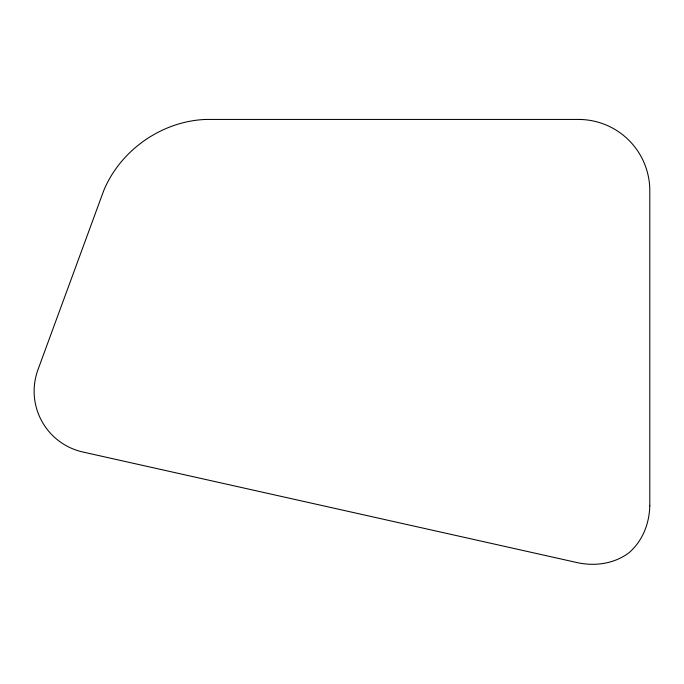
<?xml version="1.0" encoding="UTF-8"?>
<svg xmlns="http://www.w3.org/2000/svg" width="684" height="684" viewBox="0 0 684 684"><rect width="100%" height="100%" fill="white"/><g stroke="black" fill="none" stroke-linecap="round" stroke-linejoin="round"><path stroke-width="1.03" d="M649.8 505.852C649.33 523.636 642.618 541.044 628.929 552.8C614.471 563.59 596.02 566.343 578.553 562.915L83.585 452.175C46.016 444.07 24.692 404.988 38.218 369.018L103.703 190.691C120.418 150.104 161.894 121.145 205.756 119.443L578.553 119.443A71.247 71.247 0 0 1 649.8 190.691L649.8 505.852"/></g></svg>
